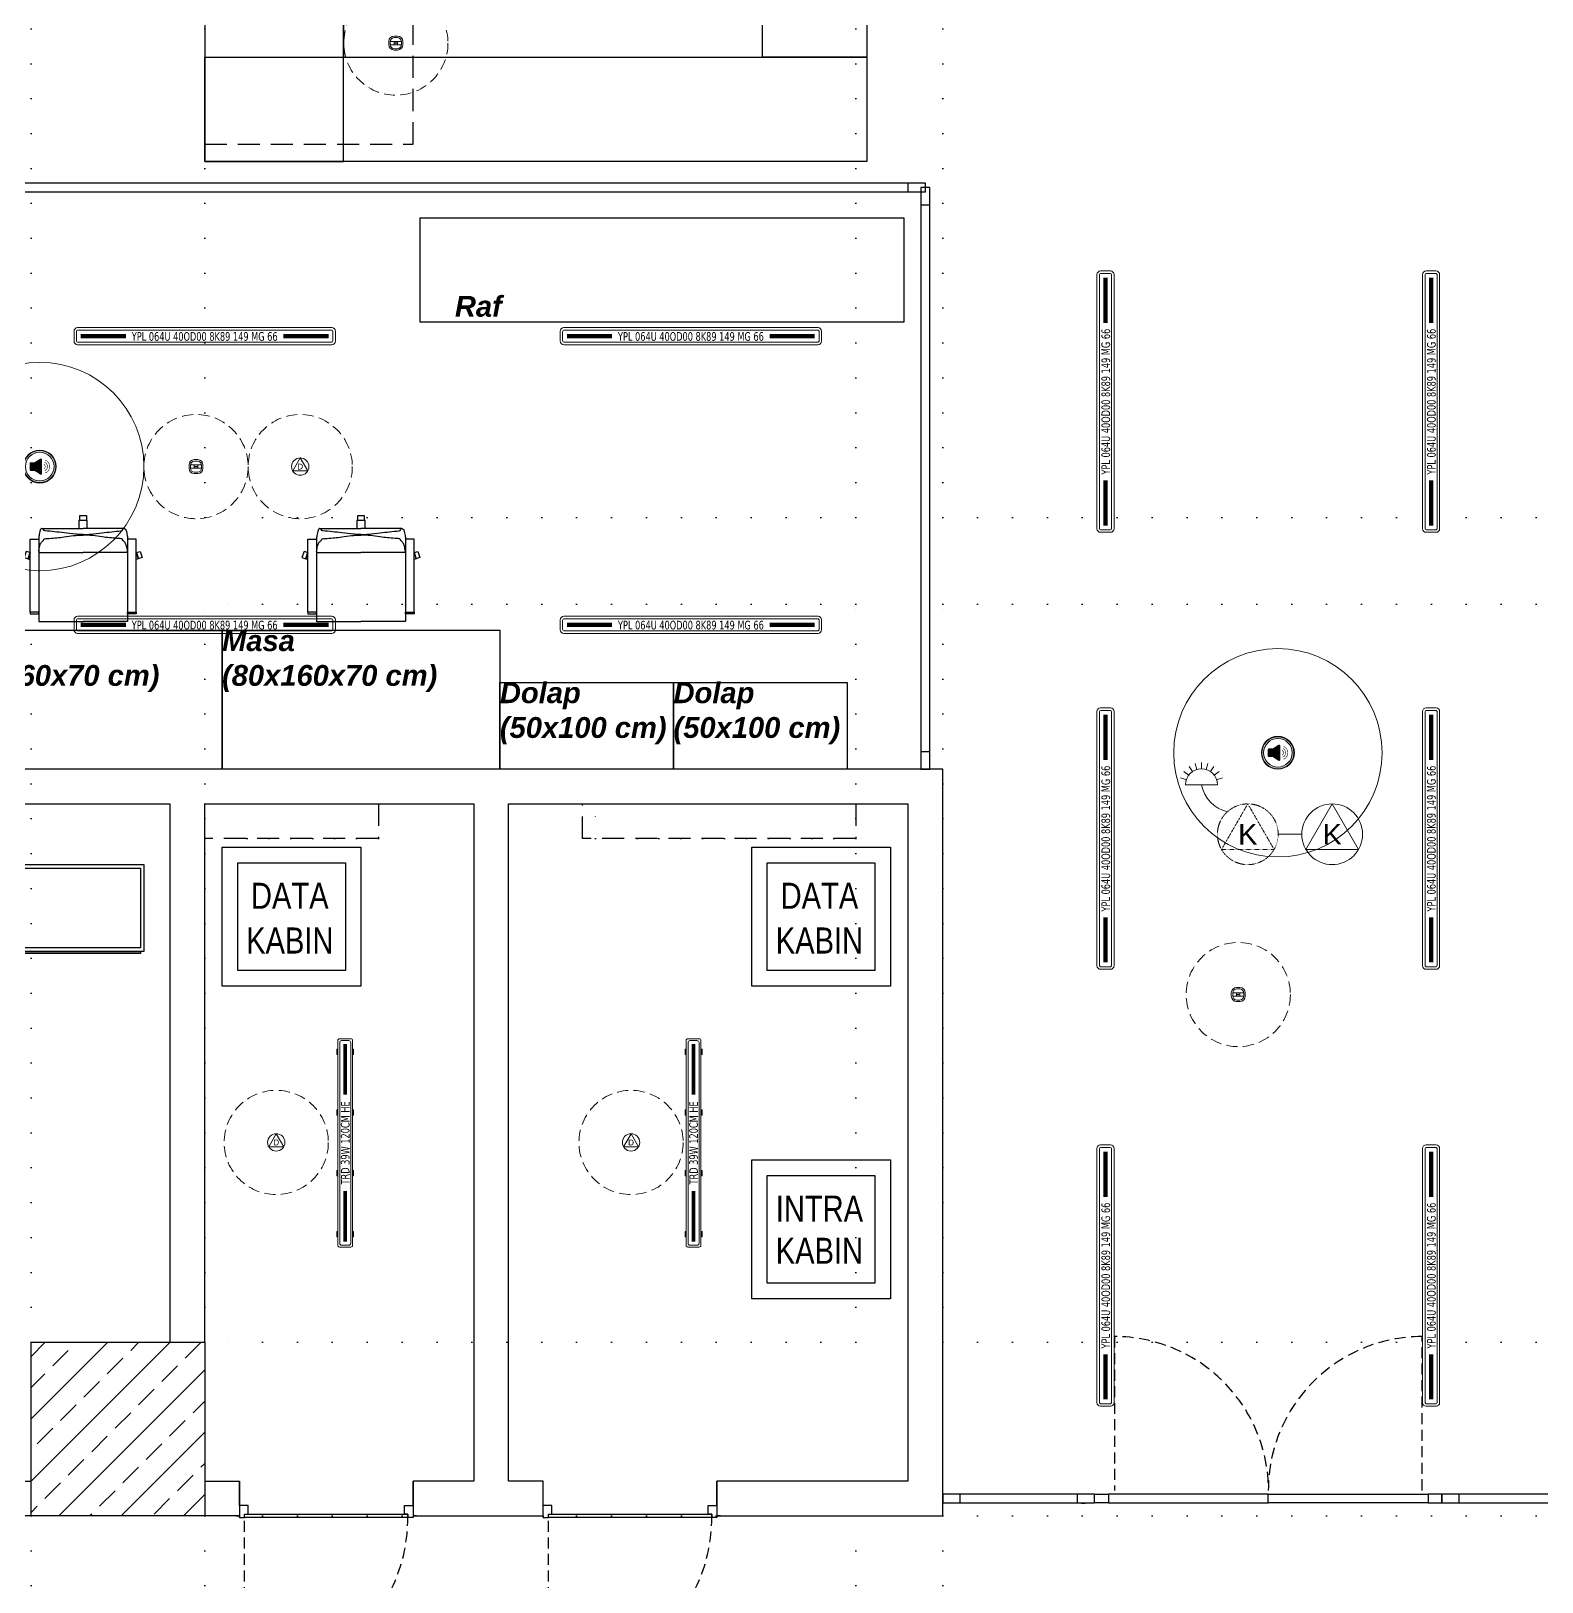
# Model space of a CAD drawing. Header units: centimetres. Extents: x 405564 to 502064, y 46284 to 60634.
# Drawn here: x 485550 to 486420, y 54994 to 55888 of the extents above; entities that cross this region are included whole.
import ezdxf
from ezdxf.enums import TextEntityAlignment as Align

# ---------------------------------------------------------------- set-up
doc = ezdxf.new("R2010")
doc.units = ezdxf.units.CM
for name, pattern in [('ACAD_ISO07W100', [3, 0, -3]), ('DASHED', [19.05, 12.7, -6.35]), ('DOT', [0.25, 0, -0.25]), ('DOT2', [0.125, 0, -0.125]), ('HIDDEN', [9.525, 6.35, -3.175])]:
    doc.linetypes.add(name, pattern=pattern)
doc.layers.get('0').update_dxf_attribs({"color": 8, "lineweight": 9})
doc.layers.add('0-KRCN-AYDINLATMA-130426', color=8, linetype='Continuous', lineweight=9)
doc.layers.add('0-KRCN-MİMARİ-220526', color=8, linetype='Continuous', lineweight=9)
for name, color, linetype in [('AS_DOS_SAFT', 8, 'Continuous'), ('AS_DOS_TERAS_UST', 8, 'ACAD_ISO07W100'), ('AS_DUV_GAZBETON', 8, 'Continuous'), ('AS_KAPI_CAM', 8, 'Continuous'), ('AS_KAPI_POZ', 8, 'Continuous'), ('AS_KAPI_SAC', 8, 'Continuous'), ('AS_NOT_MIMARI', 8, 'Continuous'), ('AS_TA_BETONARME', 5, 'Continuous'), ('AS_TA_TARAMA', 8, 'Continuous'), ('AS_TAV', 8, 'Continuous'), ('AS_TEFR_CIHAZ', 8, 'Continuous'), ('AS_TEFR_MOB', 8, 'Continuous')]:
    doc.layers.add(name, color=color, linetype=linetype)
doc.styles.add('2', font='arial.ttf', dxfattribs={"width": 0.9, "height": 200})
doc.styles.add('Arial', font='arial.ttf', dxfattribs={"height": 150})
doc.styles.add('Kalin02', font='arialbd.ttf')
doc.styles.add('OLC-50', font='romans.shx', dxfattribs={"width": 0.5, "height": 0.15})
doc.styles.add('OLCU', font='romanstw.shx', dxfattribs={"width": 0.6})
doc.styles.add('TAHOMA', font='tahoma.ttf')

# ---------------------------------------------------------------- blocks, each defined once
blk = doc.blocks.new('YPL 064U 40OD00 8K89 149 MG 66')
at = {"layer": '0-KRCN-AYDINLATMA-130426'}
for points in [[(75.25, -2.9), (75.25, 2.9, 0.414214), (73.25, 4.9), (-73.25, 4.9, 0.414214), (-75.25, 2.9), (-75.25, -2.9, 0.414214), (-73.25, -4.9), (73.25, -4.9, 0.414214)], [(73.85, -2.5), (73.85, 2.5, 0.414214), (72.85, 3.5), (-72.85, 3.5, 0.414214), (-73.85, 2.5), (-73.85, -2.5, 0.414214), (-72.85, -3.5), (72.85, -3.5, 0.414214)]]:
    blk.add_lwpolyline(points, format="xyb", close=True, dxfattribs=at)
at = {"layer": '0-KRCN-AYDINLATMA-130426', "const_width": 2.51, "elevation": 1.25}
for points in [[(-71.34, -0.01), (-45.35, -0.01)], [(45.35, -0.01), (71.35, -0.01)]]:
    blk.add_lwpolyline(points, dxfattribs=at)
at = {"layer": '0-KRCN-AYDINLATMA-130426', "ltscale": 60, "style": 'TAHOMA', "width": 0.8}
blk.add_text('YPL 064U 40OD00 8K89 149 MG 66', height=5, dxfattribs=at).set_placement((0, -0.15), align=Align.MIDDLE_CENTER)
blk = doc.blocks.new('TRD 39W 120CM ELP')
at = {"layer": '0-KRCN-AYDINLATMA-130426'}
h = blk.add_hatch(color=256, dxfattribs=at)
h.dxf.hatch_style = 1
h.paths.add_polyline_path([(-54.27, 4.25), (-51.23, 4.25), (-51.23, 4.86), (-54.27, 4.86)])
h = blk.add_hatch(color=256, dxfattribs=at)
h.dxf.hatch_style = 1
h.paths.add_polyline_path([(-19.27, 4.25), (-16.23, 4.25), (-16.23, 4.86), (-19.27, 4.86)])
h = blk.add_hatch(color=256, dxfattribs=at)
h.dxf.hatch_style = 1
h.paths.add_polyline_path([(15.73, 4.25), (18.77, 4.25), (18.77, 4.86), (15.73, 4.86)])
h = blk.add_hatch(color=256, dxfattribs=at)
h.dxf.hatch_style = 1
h.paths.add_polyline_path([(50.73, 4.25), (53.77, 4.25), (53.77, 4.86), (50.73, 4.86)])
h = blk.add_hatch(color=256, dxfattribs=at)
h.dxf.hatch_style = 1
h.paths.add_polyline_path([(-54.27, -4.25), (-51.23, -4.25), (-51.23, -4.86), (-54.27, -4.86)])
h = blk.add_hatch(color=256, dxfattribs=at)
h.dxf.hatch_style = 1
h.paths.add_polyline_path([(-19.27, -4.25), (-16.23, -4.25), (-16.23, -4.86), (-19.27, -4.86)])
h = blk.add_hatch(color=256, dxfattribs=at)
h.dxf.hatch_style = 1
h.paths.add_polyline_path([(15.73, -4.25), (18.77, -4.25), (18.77, -4.86), (15.73, -4.86)])
h = blk.add_hatch(color=256, dxfattribs=at)
h.dxf.hatch_style = 1
h.paths.add_polyline_path([(50.73, -4.25), (53.77, -4.25), (53.77, -4.86), (50.73, -4.86)])
for points in [[(-59.25, 4.25), (58.75, 4.25, -0.414214), (59.75, 3.25), (59.75, -3.25, -0.414214), (58.75, -4.25), (-59.25, -4.25, -0.414214), (-60.25, -3.25), (-60.25, 3.25, -0.414214)], [(-58.14, 3.14), (57.64, 3.14, -0.414214), (58.64, 2.14), (58.64, -2.14, -0.414214), (57.64, -3.14), (-58.14, -3.14, -0.414214), (-59.14, -2.14), (-59.14, 2.14, -0.414214)]]:
    blk.add_lwpolyline(points, format="xyb", close=True, dxfattribs=at)
at = {"layer": '0-KRCN-AYDINLATMA-130426', "const_width": 2, "elevation": 1}
for points in [[(-57.14, 0), (-28.03, 0)], [(27.53, 0), (56.64, 0)]]:
    blk.add_lwpolyline(points, dxfattribs=at)
at = {"layer": '0-KRCN-AYDINLATMA-130426'}
for points in [[(-54.27, 4.25), (-51.23, 4.25), (-51.23, 4.86), (-54.27, 4.86)], [(-19.27, 4.25), (-16.23, 4.25), (-16.23, 4.86), (-19.27, 4.86)], [(15.73, 4.25), (18.77, 4.25), (18.77, 4.86), (15.73, 4.86)], [(50.73, 4.25), (53.77, 4.25), (53.77, 4.86), (50.73, 4.86)], [(-54.27, -4.25), (-51.23, -4.25), (-51.23, -4.86), (-54.27, -4.86)], [(-19.27, -4.25), (-16.23, -4.25), (-16.23, -4.86), (-19.27, -4.86)], [(15.73, -4.25), (18.77, -4.25), (18.77, -4.86), (15.73, -4.86)], [(50.73, -4.25), (53.77, -4.25), (53.77, -4.86), (50.73, -4.86)]]:
    blk.add_lwpolyline(points, close=True, dxfattribs=at)
at = {"layer": '0-KRCN-AYDINLATMA-130426', "ltscale": 60, "style": 'TAHOMA', "width": 0.8}
blk.add_text('TRD 39W 120CM HE', height=5, dxfattribs=at).set_placement((-0.25, 0), align=Align.MIDDLE_CENTER)
blk = doc.blocks.new('ABB 6131-21-24-500')
at = {"layer": '0-KRCN-AYDINLATMA-130426'}
for p, q in [((-4.01, -1), (-4.01, 1)), ((3.2, 0.99), (-3.19, 0.99)), ((-3.19, -0.84), (-3.19, 0.76)), ((-1.01, 4), (0.99, 4)), ((-1.01, -0.92), (-1.01, 0.99)), ((-0.8, 3.16), (0.8, 3.16)), ((0.97, -0.92), (0.97, 0.99)), ((3.2, 0.76), (3.2, -0.84)), ((3.99, 1), (3.99, -1)), ((3.2, -0.92), (-3.19, -0.92)), ((0.99, -4), (-1.01, -4)), ((0.8, -3.23), (-0.8, -3.23))]:
    blk.add_line(p, q, dxfattribs=at)
at = {"layer": '0-KRCN-AYDINLATMA-130426', "linetype": 'HIDDEN'}
blk.add_circle((0, 0), 30, dxfattribs=at)
at = {"layer": '0-KRCN-AYDINLATMA-130426'}
for centre, radius in [((-0.53, 0), 0.0887), ((0, 0), 0.16), ((0.52, 0), 0.0887)]:
    blk.add_circle(centre, radius, dxfattribs=at)
for centre, radius, start, end in [((-1.01, 1), 3, 90, 180), ((-0.8, 0.76), 2.4, 90, 180), ((0.8, 0.76), 2.4, 0, 90), ((0.99, 1), 3, 0, 90), ((-1.01, -1), 3, 180, 270), ((-0.8, -0.84), 2.4, 180, 270), ((0.8, -0.84), 2.4, 270, 0), ((0.99, -1), 3, 270, 0)]:
    blk.add_arc(centre, radius, start, end, dxfattribs=at)
blk = doc.blocks.new('ABB 6131-31-24-500')
at = {"layer": '0-KRCN-AYDINLATMA-130426'}
for p, q in [((-4.01, -0.97), (-4.01, 1.04)), ((3.23, 1.03), (-3.19, 1.03)), ((-3.19, -0.8), (-3.19, 0.8)), ((-1, 4.05), (1, 4.05)), ((-1, -0.89), (-1, 1.03)), ((-0.78, 3.21), (0.82, 3.21)), ((0.99, -0.89), (0.99, 1.03)), ((3.23, 0.8), (3.23, -0.8)), ((4.01, 1.04), (4.01, -0.97)), ((3.23, -0.89), (-3.19, -0.89)), ((1, -3.98), (-1, -3.98)), ((0.82, -3.21), (-0.78, -3.21))]:
    blk.add_line(p, q, dxfattribs=at)
at = {"layer": '0-KRCN-AYDINLATMA-130426', "linetype": 'HIDDEN'}
blk.add_circle((0.01, 0.03), 30, dxfattribs=at)
at = {"layer": '0-KRCN-AYDINLATMA-130426'}
for centre, radius in [((-0.52, 0.03), 0.089), ((0.01, 0.03), 0.16), ((0.53, 0.03), 0.089)]:
    blk.add_circle(centre, radius, dxfattribs=at)
for centre, radius, start, end in [((-1, 1.04), 3.01, 90, 180), ((-0.78, 0.8), 2.41, 90, 180), ((0.82, 0.8), 2.41, 0, 90), ((1, 1.04), 3.01, 0, 90), ((-1, -0.97), 3.01, 180, 270), ((-0.78, -0.8), 2.41, 180, 270), ((0.82, -0.8), 2.41, 270, 0), ((1, -0.97), 3.01, 270, 0)]:
    blk.add_arc(centre, radius, start, end, dxfattribs=at)
blk = doc.blocks.new('KD')
at = {"layer": '0-KRCN-AYDINLATMA-130426'}
for p, q in [((0, 5), (-4.33, -2.5)), ((4.33, -2.5), (0, 5)), ((4.33, -2.5), (-4.33, -2.5))]:
    blk.add_line(p, q, dxfattribs=at)
at = {"layer": '0-KRCN-AYDINLATMA-130426', "linetype": 'HIDDEN'}
blk.add_circle((0, 0), 30, dxfattribs=at)
at = {"layer": '0-KRCN-AYDINLATMA-130426'}
blk.add_circle((0, 0), 5, dxfattribs=at)
at = {"layer": '0-KRCN-AYDINLATMA-130426', "style": '2'}
blk.add_text('D', height=3.36, dxfattribs=at).set_placement((0, 0), align=Align.MIDDLE_CENTER)
blk = doc.blocks.new('AST-KD-KD')
at = {"layer": '0-KRCN-AYDINLATMA-130426'}
for p, q in [((-58.32, 34.04), (-61.15, 36.15)), ((-56.07, 36.17), (-58.03, 39.11)), ((-53.62, 37.33), (-54.64, 40.71)), ((-50.97, 37.72), (-50.97, 41.25)), ((-48.33, 37.33), (-47.31, 40.71)), ((-45.88, 36.17), (-43.91, 39.11)), ((-43.63, 34.04), (-40.8, 36.15)), ((-59.68, 31.41), (-63.04, 32.51)), ((-41.81, 28.56), (-60.14, 28.56)), ((-42.26, 31.41), (-38.91, 32.51)), ((24.3, 17.5), (9.14, -8.75)), ((39.45, -8.75), (24.3, 17.5)), ((-6.8, 0), (6.8, 0)), ((39.45, -8.75), (9.14, -8.75))]:
    blk.add_line(p, q, dxfattribs=at)
at = {"layer": '0-KRCN-AYDINLATMA-130426', "linetype": 'DOT2', "ltscale": 0.1}
for p, q in [((-24.3, 17.5), (-39.45, -8.75)), ((-9.14, -8.75), (-24.3, 17.5)), ((-39.45, -8.75), (-9.14, -8.75))]:
    blk.add_line(p, q, dxfattribs=at)
blk.add_circle((-24.3, 0), 17.5, dxfattribs=at)
at = {"layer": '0-KRCN-AYDINLATMA-130426'}
blk.add_circle((24.3, 0), 17.5, dxfattribs=at)
for centre, radius, start, end in [((-50.97, 28.56), 9.17, 360, 180), ((-31.63, 32.19), 19.68, 190.64477, 257.143)]:
    blk.add_arc(centre, radius, start, end, dxfattribs=at)
at = {"layer": '0-KRCN-AYDINLATMA-130426', "style": '2'}
blk.add_text('K', height=12, dxfattribs=at).set_placement((-24.3, 0), align=Align.MIDDLE)
blk.add_text('K', height=11.77, dxfattribs=at).set_placement((24.3, 0), align=Align.MIDDLE_CENTER)
blk = doc.blocks.new('SIVA ÜSTÜ TİPİ HOPARLÖR')
at = {"layer": '0-KRCN-AYDINLATMA-130426'}
h = blk.add_hatch(color=256, dxfattribs=at)
h.dxf.hatch_style = 1
h.paths.add_polyline_path([(9.24, 0, 1), (-9.24, 0, 1)])
h.paths.add_polyline_path([(8.23, 0, -1), (-8.23, 0, -1)], flags=16)
h.paths.add_polyline_path([(1.25, -3.88, -0.598176), (0.27, -4.41), (-2.7, -2.45, 0.147433), (-3.05, -2.34), (-5.09, -2.34, -0.414214), (-5.72, -1.71), (-5.72, 1.71, -0.414214), (-5.09, 2.34), (-3.05, 2.34, 0.147433), (-2.7, 2.45), (0.27, 4.41, -0.598176), (1.25, 3.88)], flags=0)
h = blk.add_hatch(color=256, dxfattribs=at)
h.dxf.hatch_style = 1
h.paths.add_polyline_path([(0.27, -4.41, 0.598176), (1.25, -3.88), (1.25, 3.88, 0.598176), (0.27, 4.41), (-2.7, 2.45, -0.147433), (-3.05, 2.34), (-5.09, 2.34, 0.414214), (-5.72, 1.71), (-5.72, -1.71, 0.414214), (-5.09, -2.34), (-3.05, -2.34, -0.147433), (-2.7, -2.45)])
at = {"layer": '0-KRCN-AYDINLATMA-130426', "const_width": 0.317}
blk.add_lwpolyline([(0.27, -4.41, 0.598176), (1.25, -3.88), (1.25, 3.88, 0.598176), (0.27, 4.41), (-2.7, 2.45, -0.147433), (-3.05, 2.34), (-5.09, 2.34, 0.414214), (-5.72, 1.71), (-5.72, -1.71, 0.414214), (-5.09, -2.34), (-3.05, -2.34, -0.147433), (-2.7, -2.45)], format="xyb", close=True, dxfattribs=at)
for points in [[(2.41, 1.29, -0.601398), (2.41, -1.29)], [(2.8, 2.51, -0.658812), (2.8, -2.51)], [(3.19, 3.72, -0.680488), (3.19, -3.72)]]:
    blk.add_lwpolyline(points, format="xyb", dxfattribs=at)
at = {"layer": '0-KRCN-AYDINLATMA-130426'}
blk.add_circle((0, 0), 60, dxfattribs=at)
at = {"layer": '0-KRCN-AYDINLATMA-130426', "ltscale": 0.1}
for radius in [9.5, 9.24, 8.23]:
    blk.add_circle((0, 0), radius, dxfattribs=at)
blk = doc.blocks.new('G$C546873DE')
at = {"layer": '0-KRCN-AYDINLATMA-130426'}
for name, p in [('ABB 6131-21-24-500', (15195.77, 8746.72)), ('YPL 064U 40OD00 8K89 149 MG 66', (15085.68, 8577.92)), ('YPL 064U 40OD00 8K89 149 MG 66', (15365.68, 8577.92)), ('SIVA ÜSTÜ TİPİ HOPARLÖR', (14990.68, 8502.8)), ('ABB 6131-21-24-500', (15080.68, 8502.8)), ('KD', (15140.68, 8502.8)), ('YPL 064U 40OD00 8K89 149 MG 66', (15085.68, 8411.67)), ('YPL 064U 40OD00 8K89 149 MG 66', (15365.68, 8411.67)), ('SIVA ÜSTÜ TİPİ HOPARLÖR', (15703.7, 8337.98)), ('AST-KD-KD', (15710.68, 8291.05)), ('ABB 6131-31-24-500', (15680.88, 8198.73)), ('KD', (15126.88, 8113.55)), ('KD', (15331.2, 8113.55))]:
    blk.add_blockref(name, p, dxfattribs=at)
at = {"layer": '0-KRCN-AYDINLATMA-130426', "rotation": 90}
for name, p in [('YPL 064U 40OD00 8K89 149 MG 66', (15604.43, 8540.21)), ('YPL 064U 40OD00 8K89 149 MG 66', (15791.93, 8540.21)), ('YPL 064U 40OD00 8K89 149 MG 66', (15604.43, 8288.55)), ('YPL 064U 40OD00 8K89 149 MG 66', (15791.93, 8288.55)), ('TRD 39W 120CM ELP', (15166.61, 8113.55)), ('TRD 39W 120CM ELP', (15367.21, 8113.55)), ('YPL 064U 40OD00 8K89 149 MG 66', (15604.43, 8036.88)), ('YPL 064U 40OD00 8K89 149 MG 66', (15791.93, 8036.88))]:
    blk.add_blockref(name, p, dxfattribs=at)
blk = doc.blocks.new('A$Cdfb98813')
blk.add_line((1880, -864.5), (1880, -960))
at = {"layer": 'AS_TAV'}
for points in [[(2121.22, -762.72), (2181.22, -762.72), (2181.22, -960), (2121.22, -960)], [(1800, -800), (1800, -1020), (1880, -1020), (1880, -800)], [(1800, -960), (2181.22, -960), (2181.22, -1020), (1800, -1020)]]:
    blk.add_lwpolyline(points, close=True, dxfattribs=at)
blk = doc.blocks.new('50x80 DİKİLİTİP PANO')
blk.add_lwpolyline([(40, 50), (40, 0), (-40, 0), (-40, 50), (40, 50)])
for points in [[(-38, 51.23), (38, 51.23), (38, 50), (-38, 50)], [(38, 48), (38, 2), (-38, 2), (-38, 48)]]:
    blk.add_lwpolyline(points, close=True)
blk = doc.blocks.new('INTRANET KABINET')
for points in [[(-40, 9), (40, 9), (40, -71), (-40, -71)], [(-31, 0), (31, 0), (31, -62), (-31, -62)]]:
    blk.add_lwpolyline(points, close=True)
at = {"style": 'Arial', "width": 0.8}
for s, p in [('INTRA', (-0.98, -19.12)), ('KABIN', (-0.98, -43.36))]:
    blk.add_text(s, height=15, dxfattribs=at).set_placement(p, align=Align.MIDDLE_CENTER)
blk = doc.blocks.new('DATA KABINET')
for points in [[(40, 0), (-40, 0), (-40, 80), (40, 80)], [(31, 9), (-31, 9), (-31, 71), (31, 71)]]:
    blk.add_lwpolyline(points, close=True)
at = {"style": 'Arial', "width": 0.8}
for s, p in [('DATA', (-0.98, 52.09)), ('KABIN', (-0.98, 26.31))]:
    blk.add_text(s, height=15, dxfattribs=at).set_placement(p, align=Align.MIDDLE_CENTER)
blk = doc.blocks.new('Elektrik_Zemin_Cihazlar_FA')
at = {"color": 252}
for name, p in [('DATA KABINET', (10000, -1445)), ('DATA KABINET', (10305, -1445)), ('INTRANET KABINET', (10305, -1554))]:
    blk.add_blockref(name, p, dxfattribs=at)
at = {"rotation": 180}
blk.add_blockref('50x80 DİKİLİTİP PANO', (9875, -1375), dxfattribs=at)
blk = doc.blocks.new('sandalye_')
at = {"layer": 'AS_TEFR_MOB', "linetype": 'ByBlock', "ltscale": 25}
for points in [[(260035.75, -40511.28), (260035.75, -40506.8), (260030.94, -40506.8), (260030.94, -40511.28)], [(260031.45, -40506.8), (260031.45, -40503.85), (260035.25, -40503.85), (260035.25, -40506.8)], [(260009.74, -40511.28), (260033.35, -40511.28)], [(260056.96, -40511.28), (260033.35, -40511.28)], [(260002.77, -40525.21), (260000.56, -40524.49), (259999.39, -40528.1), (260002.77, -40529.21)], [(260002.65, -40525.17), (260001.48, -40528.79)], [(260002.77, -40525.41), (260001.65, -40528.84)], [(260007.76, -40525.16), (260033.35, -40525.16)], [(260007.77, -40524.5), (260007.77, -40564.92), (260033.35, -40564.92)], [(260058.94, -40524.5), (260058.94, -40564.92), (260033.35, -40564.92)], [(260058.94, -40525.16), (260033.35, -40525.16)], [(260063.94, -40525.21), (260066.14, -40524.49), (260067.32, -40528.1), (260063.94, -40529.21)], [(260063.94, -40525.41), (260065.05, -40528.84)], [(260064.05, -40525.17), (260065.23, -40528.79)], [(260002.77, -40559.41), (260002.77, -40560.41), (260007.75, -40560.41), (260007.75, -40559.41)], [(260063.94, -40559.41), (260063.94, -40560.41), (260058.95, -40560.41), (260058.95, -40559.41)]]:
    blk.add_lwpolyline(points, dxfattribs=at)
for points in [[(260007.75, -40559.41), (260002.77, -40559.41), (260002.77, -40517.41), (260007.75, -40517.41)], [(260058.95, -40559.41), (260063.94, -40559.41), (260063.94, -40517.41), (260058.95, -40517.41)]]:
    blk.add_lwpolyline(points, close=True, dxfattribs=at)
for points in [[(260033.35, -40514.82, -0.048176), (260031.56, -40514.81, -0.000623), (260029.14, -40514.56, -0.003131), (260022.37, -40513.8, 0.007334), (260011.41, -40512.67, -0.309457), (260010.5, -40511.92, 0.002444), (260010.37, -40511.48, 0.476314), (260010.23, -40511.43, 0.375136), (260009.05, -40511.61, 0.082453), (260008.7, -40512.18, 0.046929), (260008.24, -40513.77, 0.002381), (260007.95, -40515.35, 0.007794), (260007.77, -40516.44), (260007.77, -40524.5, -0.011445), (260008.35, -40521.51, -0.082784), (260009.15, -40519.51, -0.150147), (260010.28, -40518.5, 0.242317), (260010.39, -40518.37, -0.036292), (260010.49, -40517.99, -0.114957), (260010.77, -40517.55, -0.16132), (260011.41, -40517.24, -0.020506), (260013.87, -40517, 0.024793), (260022.37, -40516.11, -0.030903), (260033.35, -40515.1, -1.030607)], [(260033.35, -40514.82, 0.048176), (260035.14, -40514.81, 0.000623), (260037.57, -40514.56, 0.003131), (260044.33, -40513.8, -0.007334), (260055.3, -40512.67, 0.309457), (260056.21, -40511.92, -0.002444), (260056.34, -40511.48, -0.476314), (260056.47, -40511.43, -0.375136), (260057.66, -40511.61, -0.082453), (260058, -40512.18, -0.046929), (260058.46, -40513.77, -0.002381), (260058.76, -40515.35, -0.007794), (260058.94, -40516.44), (260058.94, -40524.5, 0.011445), (260058.36, -40521.51, 0.082784), (260057.55, -40519.51, 0.150147), (260056.42, -40518.5, -0.242317), (260056.31, -40518.37, 0.036292), (260056.21, -40517.99, 0.114957), (260055.93, -40517.55, 0.16132), (260055.3, -40517.24, 0.020506), (260052.84, -40517, -0.024793), (260044.33, -40516.11, 0.030903), (260033.35, -40515.1, 1.030607)]]:
    blk.add_lwpolyline(points, format="xyb", dxfattribs=at)
blk = doc.blocks.new('80x160')
at = {"layer": 'AS_TEFR_MOB', "ltscale": 200}
blk.add_lwpolyline([(259953.35, -40569.92), (260113.35, -40569.92), (260113.35, -40649.92), (259953.35, -40649.92), (259953.35, -40569.92)], dxfattribs=at)
at = {"layer": 'AS_TEFR_MOB', "color": 1}
blk.add_blockref('sandalye_', (0, 0), dxfattribs=at)
at = {"layer": 'AS_TEFR_MOB', "ltscale": 200, "insert": (259953.35, -40569.92), "char_height": 12, "attachment_point": 1, "style": 'Kalin02'}
blk.add_mtext_dynamic_manual_height_columns('{\\fSwis721 BT|b1|i1|c162|p34;Masa\\P(80x160x70 cm)}', width=590.7316, gutter_width=750, heights=[137.08], dxfattribs=at)
blk = doc.blocks.new('A.2_cihazlar')
at = {"layer": 'AS_TEFR_MOB', "ltscale": 200}
blk.add_lwpolyline([(-1625.82, -1062.5), (-1625.82, -1002.5), (-1347.42, -1002.5), (-1347.42, -1062.5)], close=True, dxfattribs=at)
for points in [[(-1580, -1270), (-1480, -1270), (-1480, -1320), (-1580, -1320), (-1580, -1270)], [(-1480, -1270), (-1380, -1270), (-1380, -1320), (-1480, -1320), (-1480, -1270)]]:
    blk.add_lwpolyline(points, dxfattribs=at)
at = {"layer": 'AS_TEFR_MOB', "color": 1}
for p in [(-261853.35, 39329.92), (-261693.35, 39329.92)]:
    blk.add_blockref('80x160', p, dxfattribs=at)
at = {"layer": 'AS_TEFR_MOB', "ltscale": 200, "char_height": 12, "style": 'Kalin02'}
for s, insert, attachment_point in [('{\\fSwis721 BT|b1|i1|c162|p34;Raf}', (-1605.9, -1059.61), 7), ('{\\fSwis721 BT|b1|i1|c162|p34;Dolap\\P(50x100 cm)}', (-1580, -1270), 1), ('{\\fSwis721 BT|b1|i1|c162|p34;Dolap\\P(50x100 cm)}', (-1480, -1270), 1)]:
    blk.add_mtext_dynamic_manual_height_columns(s, width=590.7316, gutter_width=750, heights=[137.08], dxfattribs=dict(at, insert=insert, attachment_point=attachment_point))
blk = doc.blocks.new('*U588')
at = {"color": 0, "linetype": 'HIDDEN', "lineweight": -2}
blk.add_line((3, -95), (3, -1), dxfattribs=at)
at = {"color": 0, "lineweight": -2}
for points in [[(-2, 0), (0, 0), (0, -1), (3, -1), (3, 1), (5, 1), (5, 6), (0, 6), (0, 20)], [(102, 0), (100, 0), (100, -1), (97, -1), (97, 1), (95, 1), (95, 6), (100, 6), (100, 20)]]:
    blk.add_lwpolyline(points, dxfattribs=at)
blk.add_lwpolyline([(0, -1), (0, 0)])
blk.add_lwpolyline([(3, -1), (3, 1), (97, 1), (97, -1)], close=True, dxfattribs=at)
at = {"color": 0, "linetype": 'HIDDEN', "lineweight": -2}
blk.add_arc((3, -1), 94, 270, 0, dxfattribs=at)
at = {"color": 3, "style": 'OLCU', "width": 0.5, "flags": 1}
for tag, p in [('K-DIVISYON', (-80, -75)), ('K-PBAR', (105, -75)), ('K-KAPITIP', (-80, -325))]:
    blk.add_attdef(tag, p, '', height=17.5, dxfattribs=at)
at = {"color": 5, "true_color": 0x0505ff, "style": 'OLCU', "width": 0.5, "flags": 1}
for tag, p in [('K-NEREDEN-NO', (-80, -100)), ('K-NEREYE-NO', (-80, -175)), ('K-DUVARTIP', (-80, -275)), ('K-ACILISYON', (-80, -300))]:
    blk.add_attdef(tag, p, '', height=17.5, dxfattribs=at)
at = {"color": 1, "true_color": 0xfa0000, "style": 'OLCU', "width": 0.5, "flags": 1}
for tag, p in [('K-IZLENEBILIRLIK', (105, -100)), ('K-TEKMELIK', (105, -125)), ('K-KONTROLTIPNEREDEN', (-80, -150)), ('K-BAND', (105, -150)), ('K-MENFEZ', (105, -200)), ('K-KONTROLTIPNEREYE', (-80, -225)), ('K-PENCERE', (105, -225)), ('K-KILITTIP', (-80, -250)), ('K-NOT-AS-MIMARI1', (105, -275)), ('K-NOT-ELEKTRIK', (105, -325)), ('K-NOT-YANGIN', (105, -350)), ('K-ACMAKAPAMASISTEMI', (-80, -375)), ('K-NOT-ISLETME', (105, -375)), ('K-YANGIN', (-80, -425))]:
    blk.add_attdef(tag, p, '', height=17.5, dxfattribs=at)
at = {"color": 220, "true_color": 0xf113d4, "style": 'OLCU', "width": 0.5, "flags": 1}
for tag, p in [('K-NEREDEN-AD', (-80, -125)), ('K-NEREYE-AD', (-80, -200))]:
    blk.add_attdef(tag, p, '', height=17.5, dxfattribs=at)
at = {"color": 0, "style": 'OLCU', "width": 0.5, "flags": 1}
for tag, p in [('K-TAMACILIRLIK', (105, -175)), ('K-NOT-AS-MIMARI2', (105, -300)), ('K-KASATIP', (-80, -350)), ('K-KURSUN', (-80, -400))]:
    blk.add_attdef(tag, p, '', height=17.5, dxfattribs=at)
at = {"color": 252, "style": 'OLCU', "width": 0.5, "flags": 1}
for tag, p in [('K-REZ1', (105, -425)), ('K-REZ2', (105, -450)), ('K-REZ3', (105, -475)), ('K-REZ4', (105, -500)), ('K-REZ5', (105, -525))]:
    blk.add_attdef(tag, p, '', height=17.5, dxfattribs=at)
at = {"layer": 'AS_KAPI_POZ', "style": 'OLCU', "width": 0.45}
for tag, p in [('YUK', (50, 41.5)), ('POZ+GEN', (50, 3.5))]:
    blk.add_attdef(tag, text='', height=20, dxfattribs=at).set_placement(p, align=Align.MIDDLE_CENTER)
at = {"layer": 'AS_KAPI_POZ', "color": 251, "style": 'OLCU', "width": 0.45}
blk.add_attdef('K-DUVAR(CM)', text='', height=6, dxfattribs=at).set_placement((-5, 11), align=Align.MIDDLE_RIGHT)
at = {"layer": 'AS_KAPI_POZ', "style": 'OLCU', "width": 0.5}
blk.add_attdef('K-NO', text='', height=8, rotation=90, dxfattribs=at).set_placement((6, -3), align=Align.TOP_LEFT)
blk = doc.blocks.new('*U589')
at = {"color": 0, "linetype": 'HIDDEN', "lineweight": -2}
blk.add_line((3, -95), (3, -1), dxfattribs=at)
at = {"color": 0, "lineweight": -2}
for points in [[(-2, 0), (0, 0), (0, -1), (3, -1), (3, 1), (5, 1), (5, 6), (0, 6), (0, 20)], [(102, 0), (100, 0), (100, -1), (97, -1), (97, 1), (95, 1), (95, 6), (100, 6), (100, 20)]]:
    blk.add_lwpolyline(points, dxfattribs=at)
blk.add_lwpolyline([(0, -1), (0, 0)])
blk.add_lwpolyline([(3, -1), (3, 1), (97, 1), (97, -1)], close=True, dxfattribs=at)
at = {"color": 0, "linetype": 'HIDDEN', "lineweight": -2}
blk.add_arc((3, -1), 94, 270, 0, dxfattribs=at)
at = {"color": 3, "style": 'OLCU', "width": 0.5, "flags": 1}
for tag, p in [('K-DIVISYON', (-80, -75)), ('K-PBAR', (105, -75)), ('K-KAPITIP', (-80, -325))]:
    blk.add_attdef(tag, p, '', height=17.5, dxfattribs=at)
at = {"color": 5, "true_color": 0x0505ff, "style": 'OLCU', "width": 0.5, "flags": 1}
for tag, p in [('K-NEREDEN-NO', (-80, -100)), ('K-NEREYE-NO', (-80, -175)), ('K-DUVARTIP', (-80, -275)), ('K-ACILISYON', (-80, -300))]:
    blk.add_attdef(tag, p, '', height=17.5, dxfattribs=at)
at = {"color": 1, "true_color": 0xfa0000, "style": 'OLCU', "width": 0.5, "flags": 1}
for tag, p in [('K-IZLENEBILIRLIK', (105, -100)), ('K-TEKMELIK', (105, -125)), ('K-KONTROLTIPNEREDEN', (-80, -150)), ('K-BAND', (105, -150)), ('K-MENFEZ', (105, -200)), ('K-KONTROLTIPNEREYE', (-80, -225)), ('K-PENCERE', (105, -225)), ('K-KILITTIP', (-80, -250)), ('K-NOT-AS-MIMARI1', (105, -275)), ('K-NOT-ELEKTRIK', (105, -325)), ('K-NOT-YANGIN', (105, -350)), ('K-ACMAKAPAMASISTEMI', (-80, -375)), ('K-NOT-ISLETME', (105, -375)), ('K-YANGIN', (-80, -425))]:
    blk.add_attdef(tag, p, '', height=17.5, dxfattribs=at)
at = {"color": 220, "true_color": 0xf113d4, "style": 'OLCU', "width": 0.5, "flags": 1}
for tag, p in [('K-NEREDEN-AD', (-80, -125)), ('K-NEREYE-AD', (-80, -200))]:
    blk.add_attdef(tag, p, '', height=17.5, dxfattribs=at)
at = {"color": 0, "style": 'OLCU', "width": 0.5, "flags": 1}
for tag, p in [('K-TAMACILIRLIK', (105, -175)), ('K-NOT-AS-MIMARI2', (105, -300)), ('K-KASATIP', (-80, -350)), ('K-KURSUN', (-80, -400))]:
    blk.add_attdef(tag, p, '', height=17.5, dxfattribs=at)
at = {"color": 252, "style": 'OLCU', "width": 0.5, "flags": 1}
for tag, p in [('K-REZ1', (105, -425)), ('K-REZ2', (105, -450)), ('K-REZ3', (105, -475)), ('K-REZ4', (105, -500)), ('K-REZ5', (105, -525))]:
    blk.add_attdef(tag, p, '', height=17.5, dxfattribs=at)
at = {"layer": 'AS_KAPI_POZ', "style": 'OLCU', "width": 0.45}
for tag, p in [('YUK', (50, 41.5)), ('POZ+GEN', (50, 3.5))]:
    blk.add_attdef(tag, text='', height=20, dxfattribs=at).set_placement(p, align=Align.MIDDLE_CENTER)
at = {"layer": 'AS_KAPI_POZ', "color": 251, "style": 'OLCU', "width": 0.45}
blk.add_attdef('K-DUVAR(CM)', text='', height=6, dxfattribs=at).set_placement((-5, 11), align=Align.MIDDLE_RIGHT)
at = {"layer": 'AS_KAPI_POZ', "style": 'OLCU', "width": 0.5}
blk.add_attdef('K-NO', text='', height=8, rotation=90, dxfattribs=at).set_placement((6, -3), align=Align.TOP_LEFT)
blk = doc.blocks.new('*U601')
at = {"color": 0, "linetype": 'HIDDEN', "lineweight": -2}
for p, q in [((11.43, 90.71), (11.43, 2.14)), ((188.57, 2.14), (188.57, 90.71))]:
    blk.add_line(p, q, dxfattribs=at)
at = {"color": 0, "lineweight": -2}
for points in [[(0, 0), (8, 0), (8, -5), (0, -5), (0, 0)], [(200, 0), (192, 0), (192, -5), (200, -5), (200, 0)], [(8, 0), (8, -5), (100, -5), (100, 0)], [(192, 0), (192, -5), (100, -5), (100, 0)]]:
    blk.add_lwpolyline(points, close=True, dxfattribs=at)
at = {"color": 0, "linetype": 'HIDDEN', "lineweight": -2}
for centre, radius, start, end in [((11.35, 1.95), 88.76, 2.88912, 89.95141), ((188.57, 2.14), 88.57, 90, 180)]:
    blk.add_arc(centre, radius, start, end, dxfattribs=at)
at = {"color": 3, "style": 'OLCU', "width": 0.5, "flags": 1}
for tag, p in [('K-DIVISYON', (-80, -85)), ('K-PBAR', (105, -85)), ('K-KAPITIP', (-80, -335))]:
    blk.add_attdef(tag, p, '', height=17.5, dxfattribs=at)
at = {"color": 5, "true_color": 0x0505ff, "style": 'OLCU', "width": 0.5, "flags": 1}
for tag, p in [('K-NEREDEN-NO', (-80, -110)), ('K-NEREYE-NO', (-80, -185)), ('K-DUVARTIP', (-80, -285)), ('K-ACILISYON', (-80, -310))]:
    blk.add_attdef(tag, p, '', height=17.5, dxfattribs=at)
at = {"color": 1, "true_color": 0xfa0000, "style": 'OLCU', "width": 0.5, "flags": 1}
for tag, p in [('K-IZLENEBILIRLIK', (105, -110)), ('K-TEKMELIK', (105, -135)), ('K-KONTROLTIPNEREDEN', (-80, -160)), ('K-BAND', (105, -160)), ('K-MENFEZ', (105, -210)), ('K-KONTROLTIPNEREYE', (-80, -235)), ('K-PENCERE', (105, -235)), ('K-KILITTIP', (-80, -260)), ('K-NOT-AS-MIMARI2', (105, -285)), ('K-NOT-ELEKTRIK', (105, -335)), ('K-NOT-YANGIN', (105, -360)), ('K-ACMAKAPAMASISTEMI', (-80, -385)), ('K-NOT-ISLETME', (105, -385)), ('K-YANGIN', (-80, -435))]:
    blk.add_attdef(tag, p, '', height=17.5, dxfattribs=at)
at = {"color": 220, "true_color": 0xf113d4, "style": 'OLCU', "width": 0.5, "flags": 1}
for tag, p in [('K-NEREDEN-AD', (-80, -135)), ('K-NEREYE-AD', (-80, -210))]:
    blk.add_attdef(tag, p, '', height=17.5, dxfattribs=at)
at = {"color": 0, "style": 'OLCU', "width": 0.5, "flags": 1}
for tag, p in [('K-TAMACILIRLIK', (105, -185)), ('K-NOT-AS-MIMARI1', (105, -310)), ('K-KASATIP', (-80, -360)), ('K-KURSUN', (-80, -410))]:
    blk.add_attdef(tag, p, '', height=17.5, dxfattribs=at)
at = {"color": 252, "style": 'OLCU', "width": 0.5, "flags": 1}
for tag, p in [('K-REZ1', (105, -435)), ('K-REZ2', (105, -460)), ('K-REZ3', (105, -485)), ('K-REZ4', (105, -510)), ('K-REZ5', (105, -535))]:
    blk.add_attdef(tag, p, '', height=17.5, dxfattribs=at)
at = {"layer": 'AS_KAPI_POZ', "style": 'OLCU', "width": 0.45}
for tag, p in [('POZ+GEN', (161.5, 18.5)), ('YUK', (161.5, -21.5))]:
    blk.add_attdef(tag, text='', height=20, dxfattribs=at).set_placement(p, align=Align.MIDDLE_CENTER)
at = {"layer": 'AS_KAPI_POZ', "style": 'OLCU', "width": 0.5}
blk.add_attdef('K-NO', text='', height=8, rotation=90, dxfattribs=at).set_placement((11, 5), align=Align.TOP_LEFT)
at = {"layer": 'AS_KAPI_POZ', "color": 251, "style": 'OLCU', "width": 0.45}
blk.add_attdef('K-DUVAR(CM)', text='', height=6, dxfattribs=at).set_placement((-5, -5), align=Align.MIDDLE_RIGHT)
blk = doc.blocks.new('*U623')
at = {"color": 0}
for p, q in [((77.5, 0), (10, 0)), ((365, 0), (297.5, 0)), ((10, -5), (77.5, -5)), ((297.5, -5), (365, -5))]:
    blk.add_line(p, q, dxfattribs=at)
for points in [[(0, 0), (0, -5), (10, -5), (10, 0)], [(77.5, 0), (77.5, -5), (87.5, -5), (87.5, 0)], [(287.5, 0), (287.5, -5), (297.5, -5), (297.5, 0)], [(365, 0), (365, -5), (375, -5), (375, 0)]]:
    blk.add_lwpolyline(points, close=True, dxfattribs=at)
at = {"style": 'OLCU', "width": 0.45, "flags": 1}
for tag, p in [('C-ICI-CNO', (15, -80)), ('C-DIVISYON1', (15, -105)), ('C-BOSLUK', (15, -130)), ('C-DIVISYON2', (15, -155))]:
    blk.add_attdef(tag, text='', height=20, dxfattribs=at).set_placement(p, align=Align.MIDDLE_LEFT)
at = {"color": 0, "style": 'OLCU', "width": 0.5, "flags": 1}
for tag, p in [('C-REZ1', (15, -215)), ('C-REZ2', (15, -240))]:
    blk.add_attdef(tag, text='', height=17.5, dxfattribs=at).set_placement(p, align=Align.MIDDLE_LEFT)
at = {"layer": 'AS_KAPI_POZ', "style": 'OLC-50', "width": 0.5}
blk.add_attdef('C-NO', text='', height=8, rotation=90, dxfattribs=at).set_placement((10, 5), align=Align.TOP_LEFT)
at = {"layer": 'AS_KAPI_POZ', "style": 'OLCU', "width": 0.45}
for tag, p in [('POZ+GEN-C', (50, 15)), ('YUK-C', (50, -20))]:
    blk.add_attdef(tag, text='', height=20, dxfattribs=at).set_placement(p, align=Align.MIDDLE_CENTER)
blk = doc.blocks.new('*U625')
at = {"color": 0}
for p, q in [((105, 0), (10, 0)), ((1385, 0), (325, 0)), ((10, -5), (105, -5)), ((325, -5), (1385, -5))]:
    blk.add_line(p, q, dxfattribs=at)
for points in [[(0, 0), (0, -5), (10, -5), (10, 0)], [(105, 0), (105, -5), (115, -5), (115, 0)], [(315, 0), (315, -5), (325, -5), (325, 0)], [(1385, 0), (1385, -5), (1395, -5), (1395, 0)]]:
    blk.add_lwpolyline(points, close=True, dxfattribs=at)
at = {"style": 'OLCU', "width": 0.45, "flags": 1}
for tag, p in [('C-ICI-CNO', (15, -80)), ('C-DIVISYON1', (15, -105)), ('C-BOSLUK', (15, -130)), ('C-DIVISYON2', (15, -155))]:
    blk.add_attdef(tag, text='', height=20, dxfattribs=at).set_placement(p, align=Align.MIDDLE_LEFT)
at = {"color": 0, "style": 'OLCU', "width": 0.5, "flags": 1}
for tag, p in [('C-REZ1', (15, -215)), ('C-REZ2', (15, -240))]:
    blk.add_attdef(tag, text='', height=17.5, dxfattribs=at).set_placement(p, align=Align.MIDDLE_LEFT)
at = {"layer": 'AS_KAPI_POZ', "style": 'OLC-50', "width": 0.5}
blk.add_attdef('C-NO', text='', height=8, rotation=90, dxfattribs=at).set_placement((10, 5), align=Align.TOP_LEFT)
at = {"layer": 'AS_KAPI_POZ', "style": 'OLCU', "width": 0.45}
for tag, p in [('POZ+GEN-C', (50, 15)), ('YUK-C', (50, -20))]:
    blk.add_attdef(tag, text='', height=20, dxfattribs=at).set_placement(p, align=Align.MIDDLE_CENTER)
blk = doc.blocks.new('*U672')
at = {"color": 0}
for p, q in [((325, 0), (10, 0)), ((10, -5), (325, -5))]:
    blk.add_line(p, q, dxfattribs=at)
for points in [[(0, 0), (0, -5), (10, -5), (10, 0)], [(325, 0), (325, -5), (335, -5), (335, 0)]]:
    blk.add_lwpolyline(points, close=True, dxfattribs=at)
at = {"style": 'OLCU', "width": 0.45, "flags": 1}
for tag, p in [('C-ICI-CNO', (100, -80)), ('C-DIVISYON1', (100, -105)), ('C-BOSLUK', (100, -130)), ('C-DIVISYON2', (100, -155))]:
    blk.add_attdef(tag, text='', height=20, dxfattribs=at).set_placement(p, align=Align.MIDDLE_CENTER)
at = {"color": 0, "style": 'OLCU', "width": 0.5, "flags": 1}
for tag, p in [('C-REZ1', (100, -205)), ('C-REZ2', (100, -230))]:
    blk.add_attdef(tag, text='', height=17.5, dxfattribs=at).set_placement(p, align=Align.MIDDLE_CENTER)
at = {"layer": 'AS_KAPI_POZ', "style": 'OLC-50', "width": 0.5}
blk.add_attdef('C-NO', text='', height=8, rotation=90, dxfattribs=at).set_placement((10, 5), align=Align.TOP_LEFT)
at = {"layer": 'AS_KAPI_POZ', "style": 'OLCU', "width": 0.45}
for tag, p in [('POZ+GEN-C', (167.5, 15)), ('YUK-C', (167.5, -20))]:
    blk.add_attdef(tag, text='', height=20, dxfattribs=at).set_placement(p, align=Align.MIDDLE_CENTER)
blk = doc.blocks.new('A$C6A10306C')
at = {"layer": 'AS_TA_TARAMA'}
h = blk.add_hatch(dxfattribs=at)
h.set_pattern_fill('ANSI33', color=256, scale=4, angle=180)
h.set_pattern_definition([(225, (17560.68, -7819.299), (17.96051, -17.96051), []), (225, (17542.72, -7819.299), (17.96051, -17.96051), [12.7, -6.35])])
h.paths.add_polyline_path([(14985.68, -5501.45), (15085.68, -5501.45), (15085.68, -5601.45), (14985.68, -5601.45)])
at = {"layer": 'AS_DOS_SAFT', "linetype": 'DASHED'}
for points in [[(15085.68, -4811.45), (15205.68, -4811.45), (15205.68, -4601.45), (15085.68, -4601.45)], [(15085.68, -5211.45), (15085.68, -5191.45), (15185.68, -5191.45), (15185.68, -5211.45)], [(15303.18, -5211.45), (15303.18, -5191.45), (15460.68, -5191.45), (15460.68, -5211.45)]]:
    blk.add_lwpolyline(points, close=True, dxfattribs=at)
at = {"layer": 'AS_DOS_TERAS_UST', "linetype": 'DOT', "ltscale": 80}
for p, q in [((14985.68, -5026.45), (14985.68, -4601.45)), ((15085.68, -5026.45), (15085.68, -4601.45)), ((15460.68, -5026.45), (15460.68, -4601.45)), ((15510.68, -5026.45), (15510.68, -4601.45)), ((15460.68, -5026.45), (15085.68, -5026.45)), ((15510.68, -5026.45), (15885.68, -5026.45)), ((14985.68, -5501.45), (14985.68, -5076.45)), ((15085.68, -5501.45), (15085.68, -5076.45)), ((15460.68, -5076.45), (15085.68, -5076.45)), ((15460.68, -5501.45), (15460.68, -5076.45)), ((15510.68, -5076.45), (15885.68, -5076.45)), ((15510.68, -5501.45), (15510.68, -5076.45)), ((15460.68, -5501.45), (15085.68, -5501.45)), ((15510.68, -5501.45), (15885.68, -5501.45)), ((14985.68, -5601.45), (14985.68, -6101.45)), ((15085.68, -5601.45), (15085.68, -6101.45)), ((15460.68, -5601.45), (15085.68, -5601.45)), ((15460.68, -5601.45), (15460.68, -6101.45)), ((15510.68, -5601.45), (15885.68, -5601.45)), ((15510.68, -5601.45), (15510.68, -6101.45))]:
    blk.add_line(p, q, dxfattribs=at)
at = {"layer": 'AS_DOS_TERAS_UST', "linetype": 'DOT', "ltscale": 50}
for points in [[(15085.68, -5211.45), (15085.68, -5191.45), (15185.68, -5191.45), (15185.68, -5211.45)], [(15310.68, -5211.45), (15310.68, -5191.45), (15460.68, -5191.45), (15460.68, -5211.45)]]:
    blk.add_lwpolyline(points, close=True, dxfattribs=at)
at = {"layer": 'AS_DUV_GAZBETON'}
for points in [[(15085.68, -5501.45), (15085.68, -5191.45), (15240.68, -5191.45), (15240.68, -5581.45), (15205.68, -5581.45), (15205.68, -5601.45), (15280.68, -5601.45), (15280.68, -5581.45), (15260.68, -5581.45), (15260.68, -5191.45), (15490.68, -5191.45), (15490.68, -5581.45), (15380.68, -5581.45), (15380.68, -5601.45), (15510.68, -5601.45), (15510.68, -5171.45), (14450.68, -5171.45), (14450.68, -5171.45)], [(14450.68, -5191.45), (15065.68, -5191.45), (15065.68, -5501.45)], [(14985.68, -5601.45), (14570.68, -5601.45), (14570.68, -5581.45), (14985.68, -5581.45)], [(15085.68, -5581.45), (15105.68, -5581.45), (15105.68, -5601.45), (15085.68, -5601.45)]]:
    blk.add_lwpolyline(points, dxfattribs=at)
at = {"layer": 'AS_TA_BETONARME'}
blk.add_lwpolyline([(14985.68, -5501.45), (15085.68, -5501.45), (15085.68, -5601.45), (14985.68, -5601.45)], close=True, dxfattribs=at)
blk.add_blockref('A.2_cihazlar', (16835.68, -3851.45))
at = {"layer": 'AS_KAPI_CAM'}
for name, p in [('*U625', (14105.68, -4833.95)), ('*U623', (15510.68, -5588.95))]:
    blk.add_blockref(name, p, dxfattribs=at)
at = {"layer": 'AS_KAPI_CAM', "rotation": 90}
blk.add_blockref('*U672', (15498.18, -5171.45), dxfattribs=at)
at = {"layer": 'AS_KAPI_CAM'}
blk.add_blockref('*U601', (15598.18, -5588.95), dxfattribs=at).add_auto_attribs({'K-DUVAR(CM)': '-'})
at = {"layer": 'AS_KAPI_SAC'}
for name, p in [('*U588', (15105.68, -5601.45)), ('*U589', (15280.68, -5601.45))]:
    blk.add_blockref(name, p, dxfattribs=at)
at = {"layer": 'AS_NOT_MIMARI'}
blk.add_blockref('A$Cdfb98813', (13285.68, -3801.45), dxfattribs=at)
at = {"layer": 'AS_TEFR_CIHAZ'}
blk.add_blockref('Elektrik_Zemin_Cihazlar_FA', (5135.68, -3851.45), dxfattribs=at)

msp = doc.modelspace()

# ---------------------------------------------------------------- block references
at = {"layer": '0-KRCN-AYDINLATMA-130426'}
msp.add_blockref('G$C546873DE', (470564.07, 47134.02), dxfattribs=at)

# ---------------------------------------------------------------- next in the draw order: block references
at = {"layer": '0-KRCN-MİMARİ-220526'}
msp.add_blockref('A$C6A10306C', (470564.07, 60634.02), dxfattribs=at)

doc.saveas('drawing.dxf')
